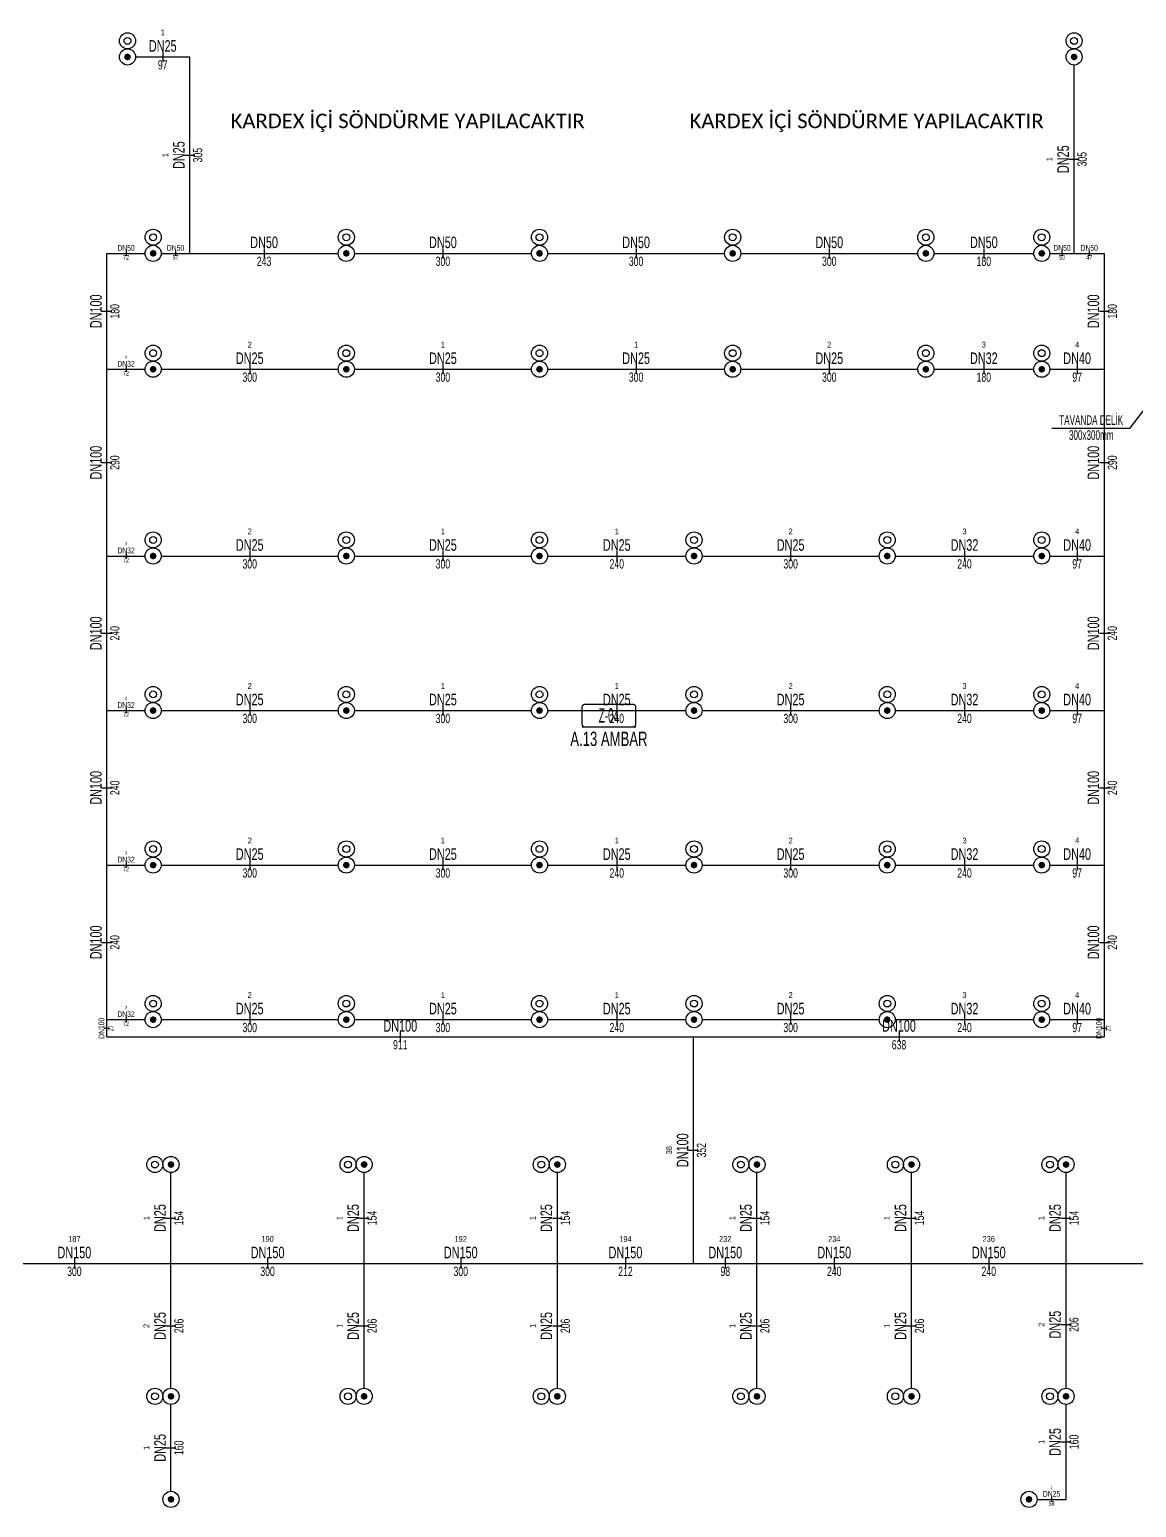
# Model space of a CAD drawing. Header units: centimetres. Extents: x 394264 to 551709, y 50011 to 59011.
# Drawn here: x 487360 to 489079, y 54430 to 56725 of the extents above; entities that cross this region are included whole.
import ezdxf
from ezdxf.enums import TextEntityAlignment as Align

# ---------------------------------------------------------------- set-up
doc = ezdxf.new("R2010")
doc.units = ezdxf.units.CM
doc.layers.get('0').update_dxf_attribs({"lineweight": 9})
for name, color, linetype, lineweight in [('-M-FIRE REZERVASYON', 2, 'Continuous', 30), ('-M-YNGN-ZON4', 3, 'SP', 30), ('0-MEK-YNG-YAZI', 71, 'Continuous', 35)]:
    doc.layers.add(name, color=color, linetype=linetype, lineweight=lineweight)
for name, color, linetype in [('-M-MAHAL-DEBILER', 7, 'Continuous'), ('-M-MAHAL-ETIKET-NOT', 7, 'Continuous'), ('-M-MAHAL-ETIKET-NOTM', 7, 'Continuous'), ('-M-MAHAL-ETK-', 7, 'Continuous'), ('-M-MAHAL-HAVA-DEGISIM', 7, 'Continuous'), ('-M-MAHAL-NO', 7, 'Continuous'), ('-M-MAHAL-NOM', 7, 'Continuous'), ('-M-YNGN-BORUID', 7, 'Continuous'), ('-M-YNGN-BORUUZUN', 7, 'Continuous'), ('-M-YNGN-BORUYUK', 7, 'Continuous'), ('-M-YNGN-SPR-YUK', 7, 'Continuous'), ('-M-YNGN-ZON4-CAP-', 7, 'Continuous'), ('-M-YNGN-ZON4-SPR-', 7, 'Continuous')]:
    doc.layers.add(name, color=color, linetype=linetype)
doc.layers.add('-M-YNGN-SPR-CAPCIZGI', color=188, linetype='Continuous', plot=False)
doc.styles.add('-M-ISSO-TEXT-TTF', font='ARIALN.TTF')
doc.styles.add('-M-MHLETK-NOT', font='romans.shx', dxfattribs={"width": 0.7})
doc.styles.add('-M-MHLETK-TEXT', font='ARIALN.TTF', dxfattribs={"width": 0.7})
doc.styles.add('CIZGI', font='tahoma.ttf', dxfattribs={"width": 0.8, "oblique": 20})
doc.styles.add('HCAD', font='HCAD.SHX', dxfattribs={"width": 0.8, "height": 0.2})
doc.styles.add('PIPESIZE', font='hcad.shx', dxfattribs={"width": 0.8})
doc.styles.add('SPR-NOT', font='romans.shx')
doc.styles.get("Standard").update_dxf_attribs({"font": 'arial.ttf'})
doc.styles.add('YAZI', font='arial.ttf', dxfattribs={"width": 0.6, "height": 40})
doc.linetypes.add('SP', pattern='A,2,-0.1,["SP",CIZGI,S=0.14,R=0.2,X=0,Y=-0.07],-0.255', length=2.355)
doc.dimstyles.get("Standard").update_dxf_attribs({"dimtxt": 0.18, "dimasz": 0.18, "dimexe": 0.18, "dimexo": 0.0625, "dimgap": 0.09, "dimtad": 0, "dimtih": 1, "dimtoh": 1, "dimdec": 4, "dimzin": 0, "dimdsep": 46, "dimtxsty": 'Standard', "dimcen": 0.09, "dimadec": 0, "dimazin": 0, "dimtfac": 1, "dimtdec": 4, "dimtofl": 0, "dimtmove": 0, "dimatfit": 3, "dimfxl": 1, "dimtolj": 1, "dimtzin": 0, "dimarcsym": 0})

# ---------------------------------------------------------------- blocks, each defined once
blk = doc.blocks.new('M-MHLETK-YNG')
at = {"layer": '-M-MAHAL-ETIKET-NOTM', "color": 3, "style": '-M-ISSO-TEXT-TTF', "width": 0.8, "flags": 8}
blk.add_attdef('MAH-ADI2', text='', height=1.11, dxfattribs=at).set_placement((0, -2.55), align=Align.MIDDLE_CENTER)
at = {"layer": '-M-MAHAL-HAVA-DEGISIM', "style": '-M-MHLETK-NOT', "width": 0.5, "flags": 8}
blk.add_attdef('HAVADEG', text='', height=0.6, dxfattribs=at).set_placement((0, 3.61), align=Align.MIDDLE_CENTER)
blk.add_wipeout([(-2.08, 1.74), (2.08, 1.74), (2.08, 0), (-2.08, 0)]).dxf.layer = '-M-MAHAL-ETK-'
at = {"layer": '-M-MAHAL-ETK-', "color": 0}
for p, q in [((-2.08, 0), (2.08, 0)), ((-1.16, 0), (-1.16, 0))]:
    blk.add_line(p, q, dxfattribs=at)
blk.add_lwpolyline([(-1.88, 1.74, 0.1, 0.1, 0), (1.88, 1.74, 0.1, 0.1, -0.414214), (2.08, 1.54, 0.1, 0.1, 0), (2.08, 0.2, 0.1, 0.1, -0.414214), (1.88, 0, 0.1, 0.1, 0), (-1.88, 0, 0.1, 0.1, -0.414214), (-2.08, 0.2, 0.1, 0.1, 0), (-2.08, 1.54, 0.1, 0.1, -0.414214)], format="xyseb", close=True, dxfattribs=at)
at = {"layer": '-M-MAHAL-DEBILER', "color": 4, "style": '-M-MHLETK-NOT', "width": 0.5, "flags": 8}
blk.add_attdef('DEBIS', text='', height=0.4, dxfattribs=at).set_placement((-2.17, 2.15), align=Align.MIDDLE_CENTER)
at = {"layer": '-M-MAHAL-DEBILER', "color": 191, "style": '-M-MHLETK-NOT', "width": 0.5, "flags": 8}
blk.add_attdef('DEBIR', text='', height=0.4, dxfattribs=at).set_placement((-1.61, 2.15), align=Align.MIDDLE_CENTER)
at = {"layer": '-M-MAHAL-DEBILER', "color": 31, "style": '-M-MHLETK-NOT', "width": 0.5, "flags": 8}
blk.add_attdef('DEBIF', text='', height=0.4, dxfattribs=at).set_placement((1.59, 2.15), align=Align.MIDDLE_CENTER)
at = {"layer": '-M-MAHAL-DEBILER', "color": 1, "style": '-M-MHLETK-NOT', "width": 0.5, "flags": 8}
blk.add_attdef('DEBIE', text='', height=0.4, dxfattribs=at).set_placement((2.32, 2.15), align=Align.MIDDLE_CENTER)
at = {"layer": '-M-MAHAL-ETIKET-NOT', "color": 3}
for tag, height, style, width, flags, p in [('KIS', 0.04, '-M-MHLETK-NOT', 0.5, 9, (-2.59, 1.62)), ('ALAN', 0.04, '-M-MHLETK-NOT', 0.5, 9, (-2.58, 1.56)), ('RH', 0.04, '-M-MHLETK-NOT', 0.5, 9, (-2.39, 1.62)), ('YUKSEKLIK', 0.04, '-M-MHLETK-NOT', 0.5, 9, (-2.32, 1.56)), ('YAZ', 0.04, '-M-MHLETK-NOT', 0.5, 9, (-2.18, 1.62)), ('MAH-ADI', 1.11, '-M-ISSO-TEXT-TTF', 0.8, 8, (0, -0.93))]:
    blk.add_attdef(tag, text='', height=height, dxfattribs=dict(at, style=style, width=width, flags=flags)).set_placement(p, align=Align.MIDDLE_CENTER)
at = {"layer": '-M-MAHAL-ETIKET-NOT', "color": 3, "style": '-M-MHLETK-NOT', "width": 0.5, "flags": 9}
for tag, p, height in [('HL', (-2.62, 1.49), 0.0286), ('KLKTR', (-2.62, 1.42), 0.04), ('RDY-BOY1', (-2.61, 1.37), 0.0286), ('RDY-BOY2', (-2.61, 1.32), 0.0286), ('RDY-BOY3', (-2.61, 1.27), 0.0286), ('RDY-BOY4', (-2.61, 1.22), 0.0286), ('KON-BOY1', (-2.61, 1.14), 0.0286), ('HLA', (-2.52, 1.49), 0.0286), ('RDY-TIP1', (-2.5, 1.37), 0.0286), ('RDY-TIP2', (-2.5, 1.32), 0.0286), ('RDY-TIP3', (-2.5, 1.27), 0.0286), ('RDY-TIP4', (-2.5, 1.22), 0.0286), ('KON-TIP1', (-2.5, 1.14), 0.0286), ('RDY-ADET1', (-2.39, 1.37), 0.0286), ('RDY-ADET2', (-2.39, 1.32), 0.0286), ('RDY-ADET3', (-2.39, 1.27), 0.0286), ('RDY-ADET4', (-2.39, 1.22), 0.0286), ('KON-ADET1', (-2.39, 1.14), 0.0286), ('RDY-ISI1', (-2.27, 1.37), 0.0286), ('RDY-ISI2', (-2.27, 1.32), 0.0286), ('RDY-ISI3', (-2.27, 1.27), 0.0286), ('RDY-ISI4', (-2.27, 1.22), 0.0286), ('KON-ISI1', (-2.27, 1.14), 0.0286), ('SHG', (-2.23, 1.49), 0.0286), ('AHU', (-2.23, 1.44), 0.0286), ('LHG', (-2.13, 1.49), 0.0286), ('RDY-BNP1', (-2.1, 1.37), 0.0286), ('RDY-BNP2', (-2.1, 1.32), 0.0286), ('RDY-BNP3', (-2.1, 1.27), 0.0286), ('RDY-BNP4', (-2.1, 1.22), 0.0286), ('KON-BNP1', (-2.1, 1.14), 0.0286), ('HG', (-2.04, 1.49), 0.0286), ('HGA', (-1.96, 1.49), 0.0286), ('EF', (-1.96, 1.44), 0.0286), ('RDY-BNK1', (-1.96, 1.37), 0.0286), ('RDY-BNK2', (-1.96, 1.32), 0.0286), ('RDY-BNK3', (-1.96, 1.27), 0.0286), ('RDY-BNK4', (-1.96, 1.22), 0.0286), ('KON-BNK1', (-1.96, 1.14), 0.0286), ('KON-BOY2', (-2.61, 1.09), 0.0286), ('KON-BOY3', (-2.61, 1.04), 0.0286), ('FCU-TIP1', (-2.61, 0.96), 0.0286), ('FCU-TIP2', (-2.61, 0.91), 0.0286), ('FCU-TIP3', (-2.61, 0.86), 0.0286), ('VRV-TIP1', (-2.61, 0.76), 0.0286), ('VRV-TIP2', (-2.61, 0.71), 0.0286), ('FCU-ADET1', (-2.52, 0.96), 0.0286), ('FCU-ADET2', (-2.52, 0.91), 0.0286), ('FCU-ADET3', (-2.52, 0.86), 0.0286), ('VRV-ADET1', (-2.52, 0.76), 0.0286), ('VRV-ADET2', (-2.52, 0.71), 0.0286), ('KON-TIP2', (-2.5, 1.09), 0.0286), ('KON-TIP3', (-2.5, 1.04), 0.0286), ('FCU-KAP1', (-2.4, 0.96), 0.0286), ('FCU-KAP2', (-2.4, 0.91), 0.0286), ('FCU-KAP3', (-2.4, 0.86), 0.0286), ('VRV-KAP1', (-2.4, 0.76), 0.0286), ('VRV-KAP2', (-2.4, 0.71), 0.0286), ('KON-ADET2', (-2.39, 1.09), 0.0286), ('KON-ADET3', (-2.39, 1.04), 0.0286), ('FCU-DUY1', (-2.27, 0.96), 0.0286), ('FCU-DUY2', (-2.27, 0.91), 0.0286), ('FCU-DUY3', (-2.27, 0.86), 0.0286), ('VRV-DUY1', (-2.27, 0.76), 0.0286), ('VRV-DUY2', (-2.27, 0.71), 0.0286), ('KON-ISI2', (-2.27, 1.09), 0.0286), ('KON-ISI3', (-2.27, 1.04), 0.0286), ('FCU-SOG1', (-2.15, 0.96), 0.0286), ('FCU-SOG2', (-2.15, 0.91), 0.0286), ('FCU-SOG3', (-2.15, 0.86), 0.0286), ('VRV-SOG1', (-2.15, 0.76), 0.0286), ('VRV-SOG2', (-2.15, 0.71), 0.0286), ('KON-BNP2', (-2.1, 1.09), 0.0286), ('KON-BNP3', (-2.1, 1.04), 0.0286), ('FCU-ISI1', (-2.04, 0.96), 0.0286), ('FCU-ISI2', (-2.04, 0.91), 0.0286), ('FCU-ISI3', (-2.04, 0.86), 0.0286), ('VRV-ISI1', (-2.04, 0.76), 0.0286), ('VRV-ISI2', (-2.04, 0.71), 0.0286), ('KON-BNK2', (-1.96, 1.09), 0.0286), ('KON-BNK3', (-1.96, 1.04), 0.0286), ('FCU-DEBI1', (-1.95, 0.96), 0.0286), ('FCU-DEBI2', (-1.95, 0.91), 0.0286), ('FCU-DEBI3', (-1.95, 0.86), 0.0286), ('VRV-DEBI1', (-1.95, 0.76), 0.0286), ('VRV-DEBI2', (-1.95, 0.71), 0.0286), ('FCU-BNP1', (-1.83, 0.96), 0.0286), ('FCU-BNP2', (-1.83, 0.91), 0.0286), ('FCU-BNP3', (-1.83, 0.86), 0.0286), ('VRV-BNP1', (-1.83, 0.76), 0.0286), ('VRV-BNP2', (-1.83, 0.71), 0.0286), ('FCU-BNK1', (-1.61, 0.96), 0.0286), ('FCU-BNK2', (-1.61, 0.91), 0.0286), ('FCU-BNK3', (-1.61, 0.86), 0.0286), ('VRV-BNK1', (-1.61, 0.76), 0.0286), ('VRV-BNK2', (-1.61, 0.71), 0.0286)]:
    blk.add_attdef(tag, p, '', height=height, dxfattribs=at)
at = {"layer": '-M-MAHAL-HAVA-DEGISIM', "style": '-M-MHLETK-NOT', "width": 0.5, "flags": 8}
blk.add_attdef('HAVA', text='', height=0.6, dxfattribs=at).set_placement((0, 2.4), align=Align.MIDDLE_CENTER)
at = {"layer": '-M-MAHAL-NO', "color": 7, "style": '-M-MHLETK-TEXT', "width": 0.6, "flags": 8}
blk.add_attdef('MAH-NO', text='', height=1.11, dxfattribs=at).set_placement((0, 0.89), align=Align.MIDDLE_CENTER)
at = {"layer": '-M-MAHAL-NOM', "color": 7, "style": '-M-MHLETK-TEXT', "width": 0.6, "flags": 8}
blk.add_attdef('MAH-NOM', text='', height=1.11, dxfattribs=at).set_placement((0, 0.89), align=Align.MIDDLE_CENTER)
blk = doc.blocks.new('SP-C-PU-12')
at = {"ltscale": 10}
blk.add_line((0, 0), (0, 0), dxfattribs=at)
at = {"color": 1, "linetype": 'Continuous'}
for centre in [(0, 0), (25, 0)]:
    blk.add_circle(centre, 12.5, dxfattribs=at)
at = {"ltscale": 10}
blk.add_circle((25, 0), 5.37, dxfattribs=at)
for points in [[(-5.4, 0), (-3.8, 3.8), (-3.8, -3.8), (0, 5.4)], [(-3.8, -3.8), (0, 5.4), (0, -5.4), (3.8, 3.8)], [(0, -5.4), (3.8, 3.8), (3.8, -3.8), (5.4, 0)]]:
    blk.add_solid(points, dxfattribs=at)
at = {"layer": '-M-YNGN-SPR-YUK', "style": 'SPR-NOT', "width": 0.5, "flags": 9}
for tag, p in [('YUK', (0, 17.8)), ('CAP', (0, 14.4)), ('TIP', (0.2, 10.8))]:
    blk.add_attdef(tag, text='', height=2.5, dxfattribs=at).set_placement(p, align=Align.MIDDLE_CENTER)
blk = doc.blocks.new('SP-C-UP-12')
at = {"ltscale": 10}
blk.add_line((0, 0), (0, 0), dxfattribs=at)
at = {"color": 1, "linetype": 'Continuous'}
blk.add_circle((0, 0), 12.5, dxfattribs=at)
at = {"ltscale": 10}
for points in [[(-5.4, 0), (-3.8, 3.8), (-3.8, -3.8), (0, 5.4)], [(-3.8, -3.8), (0, 5.4), (0, -5.4), (3.8, 3.8)], [(0, -5.4), (3.8, 3.8), (3.8, -3.8), (5.4, 0)]]:
    blk.add_solid(points, dxfattribs=at)
at = {"layer": '-M-YNGN-SPR-YUK', "style": 'SPR-NOT', "width": 0.5, "flags": 9}
for tag, p in [('YUK', (0, 17.8)), ('CAP', (0, 14.4)), ('TIP', (0.2, 10.8))]:
    blk.add_attdef(tag, text='', height=2.5, dxfattribs=at).set_placement(p, align=Align.MIDDLE_CENTER)
blk = doc.blocks.new('SPRKL100')
at = {"layer": '-M-YNGN-SPR-CAPCIZGI'}
blk.add_line((0, 0.43), (0, -0.43), dxfattribs=at)
at = {"layer": '-M-YNGN-BORUID', "color": 0, "style": 'HCAD', "width": 0.8, "flags": 1}
blk.add_attdef('DIC', text='', height=0.4, dxfattribs=at).set_placement((0, -1.69), align=Align.CENTER)
at = {"layer": '-M-YNGN-BORUUZUN', "color": 0, "style": 'HCAD', "width": 0.7}
blk.add_attdef('BOY', text='', height=0.8, dxfattribs=at).set_placement((0, -1.08), align=Align.CENTER)
at = {"layer": '-M-YNGN-BORUYUK', "color": 6, "style": 'PIPESIZE', "width": 0.8}
blk.add_attdef('YUK', text='', height=0.5, dxfattribs=at).set_placement((0, 1.87), align=Align.CENTER)
at = {"color": 0, "style": 'PIPESIZE', "width": 0.7}
blk.add_attdef('CAP', text='', height=1, dxfattribs=at).set_placement((0, 0.45), align=Align.CENTER)
blk = doc.blocks.new('A$C69E72E55')
at = {"layer": '-M-YNGN-ZON4', "ltscale": 50}
for p, q in [((487524.7, 56682.6), (487609, 56682.6)), ((487609, 56377.6), (487609, 56682.6)), ((488982.2, 56377.6), (488982.2, 56670.1)), ((487480.2, 56197.6), (487480.2, 56377.6)), ((487480.2, 56377.6), (487539.5, 56377.6)), ((487564.5, 56377.6), (487609, 56377.6)), ((487609, 56377.6), (487839.5, 56377.6)), ((487864.5, 56377.6), (488139.5, 56377.6)), ((488164.5, 56377.6), (488439.5, 56377.6)), ((488464.5, 56377.6), (488739.5, 56377.6)), ((488764.5, 56377.6), (488919.5, 56377.6)), ((488944.5, 56377.6), (488982.2, 56377.6)), ((488982.2, 56377.6), (489029.2, 56377.6)), ((489029.2, 56197.6), (489029.2, 56377.6)), ((487480.2, 56197.6), (487539.5, 56197.6)), ((487480.2, 55907.6), (487480.2, 56197.6)), ((487564.5, 56197.6), (487839.5, 56197.6)), ((487864.5, 56197.6), (488139.5, 56197.6)), ((488164.5, 56197.6), (488439.5, 56197.6)), ((488464.5, 56197.6), (488739.5, 56197.6)), ((488764.5, 56197.6), (488919.5, 56197.6)), ((488944.5, 56197.6), (489029.2, 56197.6)), ((489029.2, 55907.6), (489029.2, 56197.6)), ((487480.2, 55907.6), (487539.5, 55907.6)), ((487480.2, 55667.6), (487480.2, 55907.6)), ((487564.5, 55907.6), (487839.5, 55907.6)), ((487864.5, 55907.6), (488139.5, 55907.6)), ((488164.5, 55907.6), (488379.5, 55907.6)), ((488404.5, 55907.6), (488679.5, 55907.6)), ((488704.5, 55907.6), (488919.5, 55907.6)), ((488944.5, 55907.6), (489029.2, 55907.6)), ((489029.2, 55667.6), (489029.2, 55907.6)), ((487480.2, 55667.6), (487539.5, 55667.6)), ((487480.2, 55427.6), (487480.2, 55667.6)), ((487564.5, 55667.6), (487839.5, 55667.6)), ((487864.5, 55667.6), (488139.5, 55667.6)), ((488164.5, 55667.6), (488379.5, 55667.6)), ((488404.5, 55667.6), (488679.5, 55667.6)), ((488704.5, 55667.6), (488919.5, 55667.6)), ((488944.5, 55667.6), (489029.2, 55667.6)), ((489029.2, 55427.6), (489029.2, 55667.6)), ((487480.2, 55427.6), (487539.5, 55427.6)), ((487480.2, 55187.6), (487480.2, 55427.6)), ((487564.5, 55427.6), (487839.5, 55427.6)), ((487864.5, 55427.6), (488139.5, 55427.6)), ((488164.5, 55427.6), (488379.5, 55427.6)), ((488404.5, 55427.6), (488679.5, 55427.6)), ((488704.5, 55427.6), (488919.5, 55427.6)), ((488944.5, 55427.6), (489029.2, 55427.6)), ((489029.2, 55187.6), (489029.2, 55427.6)), ((487480.2, 55187.6), (487539.5, 55187.6)), ((487480.2, 55160.8), (487480.2, 55187.6)), ((487564.5, 55187.6), (487839.5, 55187.6)), ((487864.5, 55187.6), (488139.5, 55187.6)), ((488164.5, 55187.6), (488379.5, 55187.6)), ((488404.5, 55187.6), (488679.5, 55187.6)), ((488704.5, 55187.6), (488919.5, 55187.6)), ((488944.5, 55187.6), (489029.2, 55187.6)), ((489029.2, 55160.8), (489029.2, 55187.6)), ((487480.2, 55160.8), (488391.3, 55160.8)), ((488391.3, 55160.8), (489029.2, 55160.8)), ((488391.3, 54808.9), (488391.3, 55160.8)), ((487579.7, 54808.9), (487579.7, 54950.1)), ((487879.7, 54808.9), (487879.7, 54950.1)), ((488179.7, 54808.9), (488179.7, 54950.1)), ((488489.7, 54808.9), (488489.7, 54950.1)), ((488729.7, 54808.9), (488729.7, 54950.1)), ((488969.7, 54808.9), (488969.7, 54950.1)), ((487279.7, 54808.9), (487579.7, 54808.9)), ((487579.7, 54615.1), (487579.7, 54808.9)), ((487579.7, 54808.9), (487879.7, 54808.9)), ((487879.7, 54615.1), (487879.7, 54808.9)), ((487879.7, 54808.9), (488179.7, 54808.9)), ((488179.7, 54615.1), (488179.7, 54808.9)), ((488179.7, 54808.9), (488391.3, 54808.9)), ((488391.3, 54808.9), (488489.7, 54808.9)), ((488489.7, 54615.1), (488489.7, 54808.9)), ((488489.7, 54808.9), (488729.7, 54808.9)), ((488729.7, 54615.1), (488729.7, 54808.9)), ((488729.7, 54808.9), (488969.7, 54808.9)), ((488969.7, 54615.1), (488969.7, 54808.9)), ((488969.7, 54808.9), (489294.7, 54808.9)), ((487579.7, 54455.1), (487579.7, 54590.1)), ((488969.7, 54442.6), (488969.7, 54590.1)), ((488924.7, 54442.6), (488969.7, 54442.6))]:
    blk.add_line(p, q, dxfattribs=at)
at = {"layer": '-M-YNGN-ZON4-CAP-'}
for p, xscale, yscale, zscale, values in [((487566.9, 56682.6), 18, 18, 18, {'YUK': '1', 'CAP': 'DN25', 'BOY': '97'}), ((487702, 56197.6), 18, 18, 18, {'YUK': '2', 'CAP': 'DN25', 'BOY': '300'}), ((488002, 56197.6), 18, 18, 18, {'YUK': '1', 'CAP': 'DN25', 'BOY': '300'}), ((488302, 56197.6), 18, 18, 18, {'YUK': '1', 'CAP': 'DN25', 'BOY': '300'}), ((488602, 56197.6), 18, 18, 18, {'YUK': '2', 'CAP': 'DN25', 'BOY': '300'}), ((488842, 56197.6), 18, 18, 18, {'YUK': '3', 'CAP': 'DN32', 'BOY': '180'}), ((488986.9, 56197.6), 18, 18, 18, {'YUK': '4', 'CAP': 'DN40', 'BOY': '97'}), ((487509.9, 56197.6), 9, 9, 9, {'YUK': '3', 'CAP': 'DN32', 'BOY': '72'}), ((487702, 55907.6), 18, 18, 18, {'YUK': '2', 'CAP': 'DN25', 'BOY': '300'}), ((488002, 55907.6), 18, 18, 18, {'YUK': '1', 'CAP': 'DN25', 'BOY': '300'}), ((488272, 55907.6), 18, 18, 18, {'YUK': '1', 'CAP': 'DN25', 'BOY': '240'}), ((488542, 55907.6), 18, 18, 18, {'YUK': '2', 'CAP': 'DN25', 'BOY': '300'}), ((488812, 55907.6), 18, 18, 18, {'YUK': '3', 'CAP': 'DN32', 'BOY': '240'}), ((488986.9, 55907.6), 18, 18, 18, {'YUK': '4', 'CAP': 'DN40', 'BOY': '97'}), ((487509.9, 55907.6), 9, 9, 9, {'YUK': '3', 'CAP': 'DN32', 'BOY': '72'}), ((487702, 55667.6), 18, 18, 18, {'YUK': '2', 'CAP': 'DN25', 'BOY': '300'}), ((488002, 55667.6), 18, 18, 18, {'YUK': '1', 'CAP': 'DN25', 'BOY': '300'}), ((488272, 55667.6), 18, 18, 18, {'YUK': '1', 'CAP': 'DN25', 'BOY': '240'}), ((488542, 55667.6), 18, 18, 18, {'YUK': '2', 'CAP': 'DN25', 'BOY': '300'}), ((488812, 55667.6), 18, 18, 18, {'YUK': '3', 'CAP': 'DN32', 'BOY': '240'}), ((488986.9, 55667.6), 18, 18, 18, {'YUK': '4', 'CAP': 'DN40', 'BOY': '97'}), ((487509.9, 55667.6), 9, 9, 9, {'YUK': '3', 'CAP': 'DN32', 'BOY': '72'}), ((487702, 55427.6), 18, 18, 18, {'YUK': '2', 'CAP': 'DN25', 'BOY': '300'}), ((488002, 55427.6), 18, 18, 18, {'YUK': '1', 'CAP': 'DN25', 'BOY': '300'}), ((488272, 55427.6), 18, 18, 18, {'YUK': '1', 'CAP': 'DN25', 'BOY': '240'}), ((488542, 55427.6), 18, 18, 18, {'YUK': '2', 'CAP': 'DN25', 'BOY': '300'}), ((488812, 55427.6), 18, 18, 18, {'YUK': '3', 'CAP': 'DN32', 'BOY': '240'}), ((488986.9, 55427.6), 18, 18, 18, {'YUK': '4', 'CAP': 'DN40', 'BOY': '97'}), ((487509.9, 55427.6), 9, 9, 9, {'YUK': '3', 'CAP': 'DN32', 'BOY': '72'}), ((487702, 55187.6), 18, 18, 18, {'YUK': '2', 'CAP': 'DN25', 'BOY': '300'}), ((488002, 55187.6), 18, 18, 18, {'YUK': '1', 'CAP': 'DN25', 'BOY': '300'}), ((488272, 55187.6), 18, 18, 18, {'YUK': '1', 'CAP': 'DN25', 'BOY': '240'}), ((488542, 55187.6), 18, 18, 18, {'YUK': '2', 'CAP': 'DN25', 'BOY': '300'}), ((488812, 55187.6), 18, 18, 18, {'YUK': '3', 'CAP': 'DN32', 'BOY': '240'}), ((488986.9, 55187.6), 18, 18, 18, {'YUK': '4', 'CAP': 'DN40', 'BOY': '97'}), ((487509.9, 55187.6), 9, 9, 9, {'YUK': '3', 'CAP': 'DN32', 'BOY': '72'}), ((487429.7, 54808.9), 18, 18, 18, {'YUK': '187', 'CAP': 'DN150', 'BOY': '300'}), ((487729.7, 54808.9), 18, 18, 18, {'YUK': '190', 'CAP': 'DN150', 'BOY': '300'}), ((488029.7, 54808.9), 18, 18, 18, {'YUK': '192', 'CAP': 'DN150', 'BOY': '300'}), ((488285.5, 54808.9), 18, 18, 18, {'YUK': '194', 'CAP': 'DN150', 'BOY': '212'}), ((488440.5, 54808.9), 18, 18, 18, {'YUK': '232', 'CAP': 'DN150', 'BOY': '98'}), ((488609.7, 54808.9), 18, 18, 18, {'YUK': '234', 'CAP': 'DN150', 'BOY': '240'}), ((488849.7, 54808.9), 18, 18, 18, {'YUK': '236', 'CAP': 'DN150', 'BOY': '240'}), ((488947.2, 54442.6), 9, 9, 9, {'YUK': '1', 'CAP': 'DN25', 'BOY': '58'})]:
    blk.add_blockref('SPRKL100', p, dxfattribs=dict(at, xscale=xscale, yscale=yscale, zscale=zscale)).add_auto_attribs(values)
at = {"layer": '-M-YNGN-ZON4-CAP-', "xscale": 18, "yscale": 18, "zscale": 18, "rotation": 90}
for p, values in [((487609, 56530.1), {'YUK': '1', 'CAP': 'DN25', 'BOY': '305'}), ((488982.2, 56523.8), {'YUK': '1', 'CAP': 'DN25', 'BOY': '305'}), ((488391.3, 54984.8), {'YUK': '38', 'CAP': 'DN100', 'BOY': '352'}), ((487579.7, 54879.5), {'YUK': '1', 'CAP': 'DN25', 'BOY': '154'}), ((487879.7, 54879.5), {'YUK': '1', 'CAP': 'DN25', 'BOY': '154'}), ((488179.7, 54879.5), {'YUK': '1', 'CAP': 'DN25', 'BOY': '154'}), ((488489.7, 54879.5), {'YUK': '1', 'CAP': 'DN25', 'BOY': '154'}), ((488729.7, 54879.5), {'YUK': '1', 'CAP': 'DN25', 'BOY': '154'}), ((488969.7, 54879.5), {'YUK': '1', 'CAP': 'DN25', 'BOY': '154'}), ((487579.7, 54712), {'YUK': '2', 'CAP': 'DN25', 'BOY': '206'}), ((487879.7, 54712), {'YUK': '1', 'CAP': 'DN25', 'BOY': '206'}), ((488179.7, 54712), {'YUK': '1', 'CAP': 'DN25', 'BOY': '206'}), ((488489.7, 54712), {'YUK': '1', 'CAP': 'DN25', 'BOY': '206'}), ((488729.7, 54712), {'YUK': '1', 'CAP': 'DN25', 'BOY': '206'}), ((488969.7, 54714), {'YUK': '2', 'CAP': 'DN25', 'BOY': '206'}), ((487579.7, 54522.6), {'YUK': '1', 'CAP': 'DN25', 'BOY': '160'}), ((488969.7, 54531.8), {'YUK': '1', 'CAP': 'DN25', 'BOY': '160'})]:
    blk.add_blockref('SPRKL100', p, dxfattribs=at).add_auto_attribs(values)
at = {"layer": '-M-YNGN-ZON4-CAP-'}
ref = blk.add_blockref('SPRKL100', (487509.9, 56377.6), dxfattribs=dict(at, xscale=9, yscale=9, zscale=9))
ref.add_attrib('CAP', 'DN50', dxfattribs={"layer": '0', "color": 0, "height": 9, "style": 'PIPESIZE', "width": 0.7}).set_placement((487509.9, 56381.6), align=Align.CENTER)
ref.add_attrib('BOY', '72', dxfattribs={"layer": '-M-YNGN-BORUUZUN', "color": 0, "height": 7.2, "style": 'HCAD', "width": 0.7}).set_placement((487509.9, 56367.8), align=Align.CENTER)
ref = blk.add_blockref('SPRKL100', (487586.8, 56377.6), dxfattribs=dict(at, xscale=9, yscale=9, zscale=9))
ref.add_attrib('CAP', 'DN50', dxfattribs={"layer": '0', "color": 0, "height": 9, "style": 'PIPESIZE', "width": 0.7}).set_placement((487586.8, 56381.6), align=Align.CENTER)
ref.add_attrib('BOY', '57', dxfattribs={"layer": '-M-YNGN-BORUUZUN', "color": 0, "height": 7.2, "style": 'HCAD', "width": 0.7}).set_placement((487586.8, 56367.8), align=Align.CENTER)
ref = blk.add_blockref('SPRKL100', (487724.3, 56377.6), dxfattribs=dict(at, xscale=18, yscale=18, zscale=18))
ref.add_attrib('CAP', 'DN50', dxfattribs={"layer": '0', "color": 0, "height": 18, "style": 'PIPESIZE', "width": 0.7}).set_placement((487724.3, 56385.7), align=Align.CENTER)
ref.add_attrib('BOY', '243', dxfattribs={"layer": '-M-YNGN-BORUUZUN', "color": 0, "height": 14.4, "style": 'HCAD', "width": 0.7}).set_placement((487724.3, 56358.1), align=Align.CENTER)
ref = blk.add_blockref('SPRKL100', (488002, 56377.6), dxfattribs=dict(at, xscale=18, yscale=18, zscale=18))
ref.add_attrib('CAP', 'DN50', dxfattribs={"layer": '0', "color": 0, "height": 18, "style": 'PIPESIZE', "width": 0.7}).set_placement((488002, 56385.7), align=Align.CENTER)
ref.add_attrib('BOY', '300', dxfattribs={"layer": '-M-YNGN-BORUUZUN', "color": 0, "height": 14.4, "style": 'HCAD', "width": 0.7}).set_placement((488002, 56358.1), align=Align.CENTER)
ref = blk.add_blockref('SPRKL100', (488302, 56377.6), dxfattribs=dict(at, xscale=18, yscale=18, zscale=18))
ref.add_attrib('CAP', 'DN50', dxfattribs={"layer": '0', "color": 0, "height": 18, "style": 'PIPESIZE', "width": 0.7}).set_placement((488302, 56385.7), align=Align.CENTER)
ref.add_attrib('BOY', '300', dxfattribs={"layer": '-M-YNGN-BORUUZUN', "color": 0, "height": 14.4, "style": 'HCAD', "width": 0.7}).set_placement((488302, 56358.1), align=Align.CENTER)
ref = blk.add_blockref('SPRKL100', (488602, 56377.6), dxfattribs=dict(at, xscale=18, yscale=18, zscale=18))
ref.add_attrib('CAP', 'DN50', dxfattribs={"layer": '0', "color": 0, "height": 18, "style": 'PIPESIZE', "width": 0.7}).set_placement((488602, 56385.7), align=Align.CENTER)
ref.add_attrib('BOY', '300', dxfattribs={"layer": '-M-YNGN-BORUUZUN', "color": 0, "height": 14.4, "style": 'HCAD', "width": 0.7}).set_placement((488602, 56358.1), align=Align.CENTER)
ref = blk.add_blockref('SPRKL100', (488842, 56377.6), dxfattribs=dict(at, xscale=18, yscale=18, zscale=18))
ref.add_attrib('CAP', 'DN50', dxfattribs={"layer": '0', "color": 0, "height": 18, "style": 'PIPESIZE', "width": 0.7}).set_placement((488842, 56385.7), align=Align.CENTER)
ref.add_attrib('BOY', '180', dxfattribs={"layer": '-M-YNGN-BORUUZUN', "color": 0, "height": 14.4, "style": 'HCAD', "width": 0.7}).set_placement((488842, 56358.1), align=Align.CENTER)
ref = blk.add_blockref('SPRKL100', (488963.4, 56377.6), dxfattribs=dict(at, xscale=9, yscale=9, zscale=9))
ref.add_attrib('CAP', 'DN50', dxfattribs={"layer": '0', "color": 0, "height": 9, "style": 'PIPESIZE', "width": 0.7}).set_placement((488963.4, 56381.6), align=Align.CENTER)
ref.add_attrib('BOY', '50', dxfattribs={"layer": '-M-YNGN-BORUUZUN', "color": 0, "height": 7.2, "style": 'HCAD', "width": 0.7}).set_placement((488963.4, 56367.8), align=Align.CENTER)
ref = blk.add_blockref('SPRKL100', (489005.7, 56377.6), dxfattribs=dict(at, xscale=9, yscale=9, zscale=9))
ref.add_attrib('CAP', 'DN50', dxfattribs={"layer": '0', "color": 0, "height": 9, "style": 'PIPESIZE', "width": 0.7}).set_placement((489005.7, 56381.6), align=Align.CENTER)
ref.add_attrib('BOY', '47', dxfattribs={"layer": '-M-YNGN-BORUUZUN', "color": 0, "height": 7.2, "style": 'HCAD', "width": 0.7}).set_placement((489005.7, 56367.8), align=Align.CENTER)
ref = blk.add_blockref('SPRKL100', (487480.2, 56287.6), dxfattribs=dict(at, xscale=18, yscale=18, zscale=18, rotation=90))
ref.add_attrib('CAP', 'DN100', dxfattribs={"layer": '0', "color": 0, "height": 18, "rotation": 90, "style": 'PIPESIZE', "width": 0.7}).set_placement((487472.1, 56287.6), align=Align.CENTER)
ref.add_attrib('BOY', '180', dxfattribs={"layer": '-M-YNGN-BORUUZUN', "color": 0, "height": 14.4, "rotation": 90, "style": 'HCAD', "width": 0.7}).set_placement((487499.7, 56287.6), align=Align.CENTER)
ref = blk.add_blockref('SPRKL100', (489029.2, 56287.6), dxfattribs=dict(at, xscale=18, yscale=18, zscale=18, rotation=90))
ref.add_attrib('CAP', 'DN100', dxfattribs={"layer": '0', "color": 0, "height": 18, "rotation": 90, "style": 'PIPESIZE', "width": 0.7}).set_placement((489021.1, 56287.6), align=Align.CENTER)
ref.add_attrib('BOY', '180', dxfattribs={"layer": '-M-YNGN-BORUUZUN', "color": 0, "height": 14.4, "rotation": 90, "style": 'HCAD', "width": 0.7}).set_placement((489048.7, 56287.6), align=Align.CENTER)
ref = blk.add_blockref('SPRKL100', (487480.2, 56052.6), dxfattribs=dict(at, xscale=18, yscale=18, zscale=18, rotation=90))
ref.add_attrib('CAP', 'DN100', dxfattribs={"layer": '0', "color": 0, "height": 18, "rotation": 90, "style": 'PIPESIZE', "width": 0.7}).set_placement((487472.1, 56052.6), align=Align.CENTER)
ref.add_attrib('BOY', '290', dxfattribs={"layer": '-M-YNGN-BORUUZUN', "color": 0, "height": 14.4, "rotation": 90, "style": 'HCAD', "width": 0.7}).set_placement((487499.7, 56052.6), align=Align.CENTER)
ref = blk.add_blockref('SPRKL100', (489029.2, 56052.6), dxfattribs=dict(at, xscale=18, yscale=18, zscale=18, rotation=90))
ref.add_attrib('CAP', 'DN100', dxfattribs={"layer": '0', "color": 0, "height": 18, "rotation": 90, "style": 'PIPESIZE', "width": 0.7}).set_placement((489021.1, 56052.6), align=Align.CENTER)
ref.add_attrib('BOY', '290', dxfattribs={"layer": '-M-YNGN-BORUUZUN', "color": 0, "height": 14.4, "rotation": 90, "style": 'HCAD', "width": 0.7}).set_placement((489048.7, 56052.6), align=Align.CENTER)
ref = blk.add_blockref('SPRKL100', (487480.2, 55787.6), dxfattribs=dict(at, xscale=18, yscale=18, zscale=18, rotation=90))
ref.add_attrib('CAP', 'DN100', dxfattribs={"layer": '0', "color": 0, "height": 18, "rotation": 90, "style": 'PIPESIZE', "width": 0.7}).set_placement((487472.1, 55787.6), align=Align.CENTER)
ref.add_attrib('BOY', '240', dxfattribs={"layer": '-M-YNGN-BORUUZUN', "color": 0, "height": 14.4, "rotation": 90, "style": 'HCAD', "width": 0.7}).set_placement((487499.7, 55787.6), align=Align.CENTER)
ref = blk.add_blockref('SPRKL100', (489029.2, 55787.6), dxfattribs=dict(at, xscale=18, yscale=18, zscale=18, rotation=90))
ref.add_attrib('CAP', 'DN100', dxfattribs={"layer": '0', "color": 0, "height": 18, "rotation": 90, "style": 'PIPESIZE', "width": 0.7}).set_placement((489021.1, 55787.6), align=Align.CENTER)
ref.add_attrib('BOY', '240', dxfattribs={"layer": '-M-YNGN-BORUUZUN', "color": 0, "height": 14.4, "rotation": 90, "style": 'HCAD', "width": 0.7}).set_placement((489048.7, 55787.6), align=Align.CENTER)
ref = blk.add_blockref('SPRKL100', (487480.2, 55547.6), dxfattribs=dict(at, xscale=18, yscale=18, zscale=18, rotation=90))
ref.add_attrib('CAP', 'DN100', dxfattribs={"layer": '0', "color": 0, "height": 18, "rotation": 90, "style": 'PIPESIZE', "width": 0.7}).set_placement((487472.1, 55547.6), align=Align.CENTER)
ref.add_attrib('BOY', '240', dxfattribs={"layer": '-M-YNGN-BORUUZUN', "color": 0, "height": 14.4, "rotation": 90, "style": 'HCAD', "width": 0.7}).set_placement((487499.7, 55547.6), align=Align.CENTER)
ref = blk.add_blockref('SPRKL100', (489029.2, 55547.6), dxfattribs=dict(at, xscale=18, yscale=18, zscale=18, rotation=90))
ref.add_attrib('CAP', 'DN100', dxfattribs={"layer": '0', "color": 0, "height": 18, "rotation": 90, "style": 'PIPESIZE', "width": 0.7}).set_placement((489021.1, 55547.6), align=Align.CENTER)
ref.add_attrib('BOY', '240', dxfattribs={"layer": '-M-YNGN-BORUUZUN', "color": 0, "height": 14.4, "rotation": 90, "style": 'HCAD', "width": 0.7}).set_placement((489048.7, 55547.6), align=Align.CENTER)
ref = blk.add_blockref('SPRKL100', (487480.2, 55307.6), dxfattribs=dict(at, xscale=18, yscale=18, zscale=18, rotation=90))
ref.add_attrib('CAP', 'DN100', dxfattribs={"layer": '0', "color": 0, "height": 18, "rotation": 90, "style": 'PIPESIZE', "width": 0.7}).set_placement((487472.1, 55307.6), align=Align.CENTER)
ref.add_attrib('BOY', '240', dxfattribs={"layer": '-M-YNGN-BORUUZUN', "color": 0, "height": 14.4, "rotation": 90, "style": 'HCAD', "width": 0.7}).set_placement((487499.7, 55307.6), align=Align.CENTER)
ref = blk.add_blockref('SPRKL100', (489029.2, 55307.6), dxfattribs=dict(at, xscale=18, yscale=18, zscale=18, rotation=90))
ref.add_attrib('CAP', 'DN100', dxfattribs={"layer": '0', "color": 0, "height": 18, "rotation": 90, "style": 'PIPESIZE', "width": 0.7}).set_placement((489021.1, 55307.6), align=Align.CENTER)
ref.add_attrib('BOY', '240', dxfattribs={"layer": '-M-YNGN-BORUUZUN', "color": 0, "height": 14.4, "rotation": 90, "style": 'HCAD', "width": 0.7}).set_placement((489048.7, 55307.6), align=Align.CENTER)
ref = blk.add_blockref('SPRKL100', (487480.2, 55174.2), dxfattribs=dict(at, xscale=9, yscale=9, zscale=9, rotation=90))
ref.add_attrib('CAP', 'DN100', dxfattribs={"layer": '0', "color": 0, "height": 9, "rotation": 90, "style": 'PIPESIZE', "width": 0.7}).set_placement((487476.2, 55174.2), align=Align.CENTER)
ref.add_attrib('BOY', '27', dxfattribs={"layer": '-M-YNGN-BORUUZUN', "color": 0, "height": 7.2, "rotation": 90, "style": 'HCAD', "width": 0.7}).set_placement((487490, 55174.2), align=Align.CENTER)
ref = blk.add_blockref('SPRKL100', (487935.8, 55160.8), dxfattribs=dict(at, xscale=18, yscale=18, zscale=18))
ref.add_attrib('CAP', 'DN100', dxfattribs={"layer": '0', "color": 0, "height": 18, "style": 'PIPESIZE', "width": 0.7}).set_placement((487935.8, 55168.9), align=Align.CENTER)
ref.add_attrib('BOY', '911', dxfattribs={"layer": '-M-YNGN-BORUUZUN', "color": 0, "height": 14.4, "style": 'HCAD', "width": 0.7}).set_placement((487935.8, 55141.4), align=Align.CENTER)
ref = blk.add_blockref('SPRKL100', (488710.3, 55160.8), dxfattribs=dict(at, xscale=18, yscale=18, zscale=18))
ref.add_attrib('CAP', 'DN100', dxfattribs={"layer": '0', "color": 0, "height": 18, "style": 'PIPESIZE', "width": 0.7}).set_placement((488710.3, 55168.9), align=Align.CENTER)
ref.add_attrib('BOY', '638', dxfattribs={"layer": '-M-YNGN-BORUUZUN', "color": 0, "height": 14.4, "style": 'HCAD', "width": 0.7}).set_placement((488710.3, 55141.4), align=Align.CENTER)
ref = blk.add_blockref('SPRKL100', (489029.2, 55174.2), dxfattribs=dict(at, xscale=9, yscale=9, zscale=9, rotation=90))
ref.add_attrib('CAP', 'DN100', dxfattribs={"layer": '0', "color": 0, "height": 9, "rotation": 90, "style": 'PIPESIZE', "width": 0.7}).set_placement((489025.2, 55174.2), align=Align.CENTER)
ref.add_attrib('BOY', '27', dxfattribs={"layer": '-M-YNGN-BORUUZUN', "color": 0, "height": 7.2, "rotation": 90, "style": 'HCAD', "width": 0.7}).set_placement((489039, 55174.2), align=Align.CENTER)
at = {"layer": '-M-YNGN-ZON4-SPR-', "color": 3}
for name, p, rotation in [('SP-C-PU-12', (487512.2, 56682.6), 90), ('SP-C-PU-12', (488982.2, 56682.6), 90), ('SP-C-PU-12', (487552, 56377.6), 90), ('SP-C-PU-12', (487852, 56377.6), 90), ('SP-C-PU-12', (488152, 56377.6), 90), ('SP-C-PU-12', (488452, 56377.6), 90), ('SP-C-PU-12', (488752, 56377.6), 90), ('SP-C-PU-12', (488932, 56377.6), 90), ('SP-C-PU-12', (487552, 56197.6), 90), ('SP-C-PU-12', (487852, 56197.6), 90), ('SP-C-PU-12', (488152, 56197.6), 90), ('SP-C-PU-12', (488452, 56197.6), 90), ('SP-C-PU-12', (488752, 56197.6), 90), ('SP-C-PU-12', (488932, 56197.6), 90), ('SP-C-PU-12', (487552, 55907.6), 90), ('SP-C-PU-12', (487852, 55907.6), 90), ('SP-C-PU-12', (488152, 55907.6), 90), ('SP-C-PU-12', (488392, 55907.6), 90), ('SP-C-PU-12', (488692, 55907.6), 90), ('SP-C-PU-12', (488932, 55907.6), 90), ('SP-C-PU-12', (487552, 55667.6), 90), ('SP-C-PU-12', (487852, 55667.6), 90), ('SP-C-PU-12', (488152, 55667.6), 90), ('SP-C-PU-12', (488392, 55667.6), 90), ('SP-C-PU-12', (488692, 55667.6), 90), ('SP-C-PU-12', (488932, 55667.6), 90), ('SP-C-PU-12', (487552, 55427.6), 90), ('SP-C-PU-12', (487852, 55427.6), 90), ('SP-C-PU-12', (488152, 55427.6), 90), ('SP-C-PU-12', (488392, 55427.6), 90), ('SP-C-PU-12', (488692, 55427.6), 90), ('SP-C-PU-12', (488932, 55427.6), 90), ('SP-C-PU-12', (487552, 55187.6), 90), ('SP-C-PU-12', (487852, 55187.6), 90), ('SP-C-PU-12', (488152, 55187.6), 90), ('SP-C-PU-12', (488392, 55187.6), 90), ('SP-C-PU-12', (488692, 55187.6), 90), ('SP-C-PU-12', (488932, 55187.6), 90), ('SP-C-PU-12', (487579.7, 54962.6), 180), ('SP-C-PU-12', (487879.7, 54962.6), 180), ('SP-C-PU-12', (488179.7, 54962.6), 180), ('SP-C-PU-12', (488489.7, 54962.6), 180), ('SP-C-PU-12', (488729.7, 54962.6), 180), ('SP-C-PU-12', (488969.7, 54962.6), 180), ('SP-C-PU-12', (487579.7, 54602.6), 180), ('SP-C-PU-12', (487879.7, 54602.6), 180), ('SP-C-PU-12', (488179.7, 54602.6), 180), ('SP-C-PU-12', (488489.7, 54602.6), 180), ('SP-C-PU-12', (488729.7, 54602.6), 180), ('SP-C-PU-12', (488969.7, 54602.6), 180), ('SP-C-UP-12', (487579.7, 54442.6), 180), ('SP-C-UP-12', (488912.2, 54442.6), 180)]:
    blk.add_blockref(name, p, dxfattribs=dict(at, rotation=rotation))

msp = doc.modelspace()

# ---------------------------------------------------------------- block references
at = {"layer": '-M-MAHAL-ETK-', "xscale": 20, "yscale": 20, "zscale": 20}
msp.add_blockref('M-MHLETK-YNG', (488259.8, 55642.3), dxfattribs=at).add_auto_attribs({'MAH-NO': 'Z-04', 'MAH-ADI': 'A.13 AMBAR'})

# ---------------------------------------------------------------- texts
at = {"layer": '-M-FIRE REZERVASYON', "style": 'YAZI', "width": 0.6}
msp.add_text('TAVANDA DELİK', height=15, dxfattribs=at).set_placement((489008.8, 56106.8), align=Align.BOTTOM_CENTER)
msp.add_text('300x300mm', height=15, dxfattribs=at).set_placement((489008.8, 56102.9), align=Align.TOP_CENTER)
at = {"layer": '0-MEK-YNG-YAZI', "char_height": 20, "width": 704.516, "attachment_point": 7}
for insert in [(487672.3, 56566.1), (488385, 56566.1)]:
    msp.add_mtext('{\\fCalibri|b0|i0|c162|p34;\\H1.128205x;KARDEX İÇİ SÖNDÜRME YAPILACAKTIR}', dxfattribs=dict(at, insert=insert))

# ---------------------------------------------------------------- leaders
at = {"layer": '-M-FIRE REZERVASYON'}
msp.add_leader([(489100.1, 56147.6), (489068.2, 56105.8), (488947.8, 56105.8)], dimstyle='Standard', override={"dimscale": 100, "dimasz": 0.15, "dimfxl": 0.18}, dxfattribs=at)

# ---------------------------------------------------------------- next in the draw order: block references
at = {"layer": '-M-YNGN-ZON4', "ltscale": 50}
msp.add_blockref('A$C69E72E55', (0, 0), dxfattribs=at)

doc.saveas('drawing.dxf')
